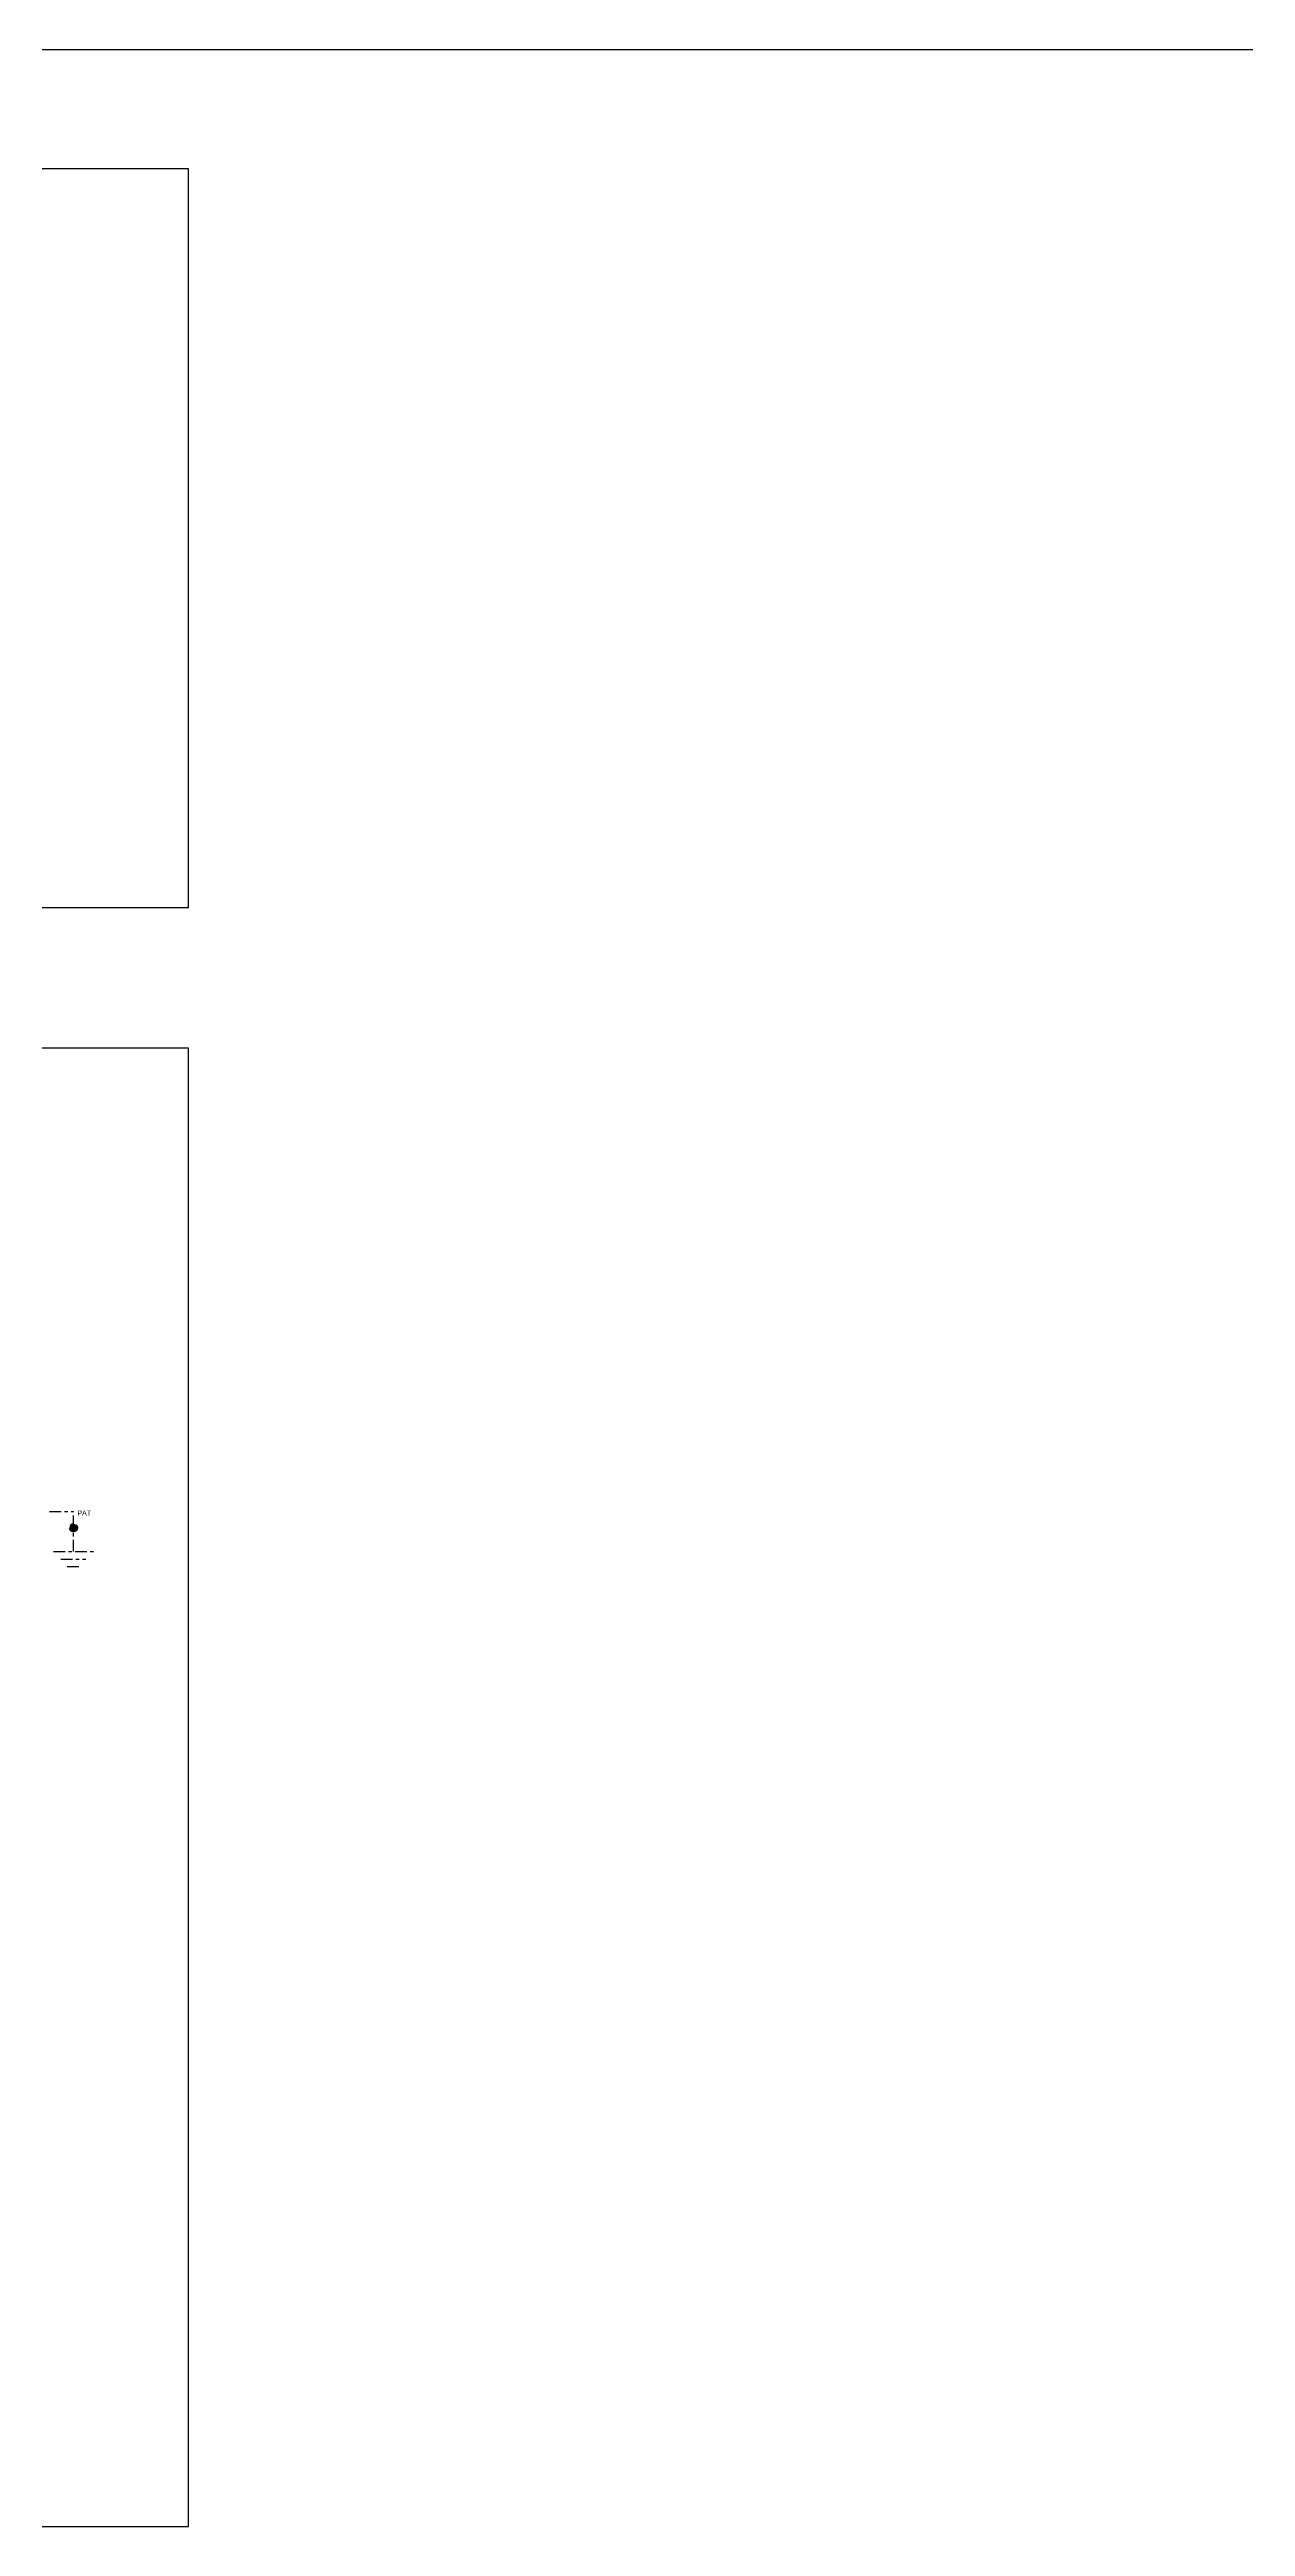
# Model space of a CAD drawing. Extents: x 2998 to 3854, y 1175 to 1727.
# Drawn here: x 3633.2 to 3668.9, y 1307.6 to 1381.6 of the extents above; entities that cross this region are included whole.
import ezdxf

# ---------------------------------------------------------------- set-up
doc = ezdxf.new("R2010")
doc.units = 0
doc.linetypes.add('OCJ-ESQUEMAS UNIFILARES-CORREGIDOS IDO-REV.br$0$EJE_5', pattern=[7.1, 5, -1, 0.1, -1])
for name, color, linetype in [('OCJ-ESQUEMAS UNIFILARES-CORREGIDOS IDO-REV.br$0$NOMBRE DE PLANOS', 6, 'Continuous'), ('OCJ-ESQUEMAS UNIFILARES-CORREGIDOS IDO-REV.br$0$PAT', 80, 'Continuous'), ('OCJ-ESQUEMAS UNIFILARES-CORREGIDOS IDO-REV.br$0$TEXTO', 7, 'Continuous')]:
    doc.layers.add(name, color=color, linetype=linetype)
doc.styles.add('OCJ-ESQUEMAS UNIFILARES-CORREGIDOS IDO-REV.br$0$ARIAL', font='arial.ttf', dxfattribs={"height": 0.2})

msp = doc.modelspace()

# ---------------------------------------------------------------- hatches: boundary and pattern name
at = {"layer": 'OCJ-ESQUEMAS UNIFILARES-CORREGIDOS IDO-REV.br$0$PAT', "linetype": 'OCJ-ESQUEMAS UNIFILARES-CORREGIDOS IDO-REV.br$0$EJE_5', "ltscale": 0.07}
h = msp.add_hatch(color=256, dxfattribs=at)
h.paths.add_polyline_path([(3634.013, 1337.451), (3633.773, 1337.451, -1)])
h.paths.add_polyline_path([(3633.773, 1337.451), (3633.893, 1337.451), (3633.893, 1337.331, -0.414214)])
h.paths.add_polyline_path([(3633.893, 1337.451), (3634.013, 1337.451, -0.414214), (3633.893, 1337.331)])

# ---------------------------------------------------------------- linework, layer by layer
msp.add_line((3181.411, 1381.63), (3854.061, 1381.63))
at = {"layer": 'OCJ-ESQUEMAS UNIFILARES-CORREGIDOS IDO-REV.br$0$NOMBRE DE PLANOS'}
for points in [[(3575.107, 1355.988), (3637.33, 1355.988), (3637.33, 1378.064), (3575.107, 1378.064)], [(3575.107, 1307.605), (3637.33, 1307.605), (3637.33, 1351.782), (3575.107, 1351.782)]]:
    msp.add_lwpolyline(points, close=True, dxfattribs=at)
at = {"layer": 'OCJ-ESQUEMAS UNIFILARES-CORREGIDOS IDO-REV.br$0$PAT', "linetype": 'OCJ-ESQUEMAS UNIFILARES-CORREGIDOS IDO-REV.br$0$EJE_5', "ltscale": 0.07}
for p, q in [((3633.179, 1337.938), (3633.893, 1337.938)), ((3633.893, 1337.468), (3633.893, 1337.938)), ((3633.893, 1336.743), (3633.893, 1337.451)), ((3633.293, 1336.743), (3634.493, 1336.743)), ((3633.518, 1336.518), (3634.268, 1336.518)), ((3633.706, 1336.293), (3634.081, 1336.293))]:
    msp.add_line(p, q, dxfattribs=at)
msp.add_circle((3633.893, 1337.451), 0.12, dxfattribs=at)
msp.add_circle((3633.893, 1337.451), 0.12, dxfattribs=at)

# ---------------------------------------------------------------- texts
at = {"layer": 'OCJ-ESQUEMAS UNIFILARES-CORREGIDOS IDO-REV.br$0$TEXTO', "style": 'OCJ-ESQUEMAS UNIFILARES-CORREGIDOS IDO-REV.br$0$ARIAL'}
msp.add_text('PAT', height=0.15, dxfattribs=at).set_placement((3634.011, 1337.816))

doc.saveas('drawing.dxf')
